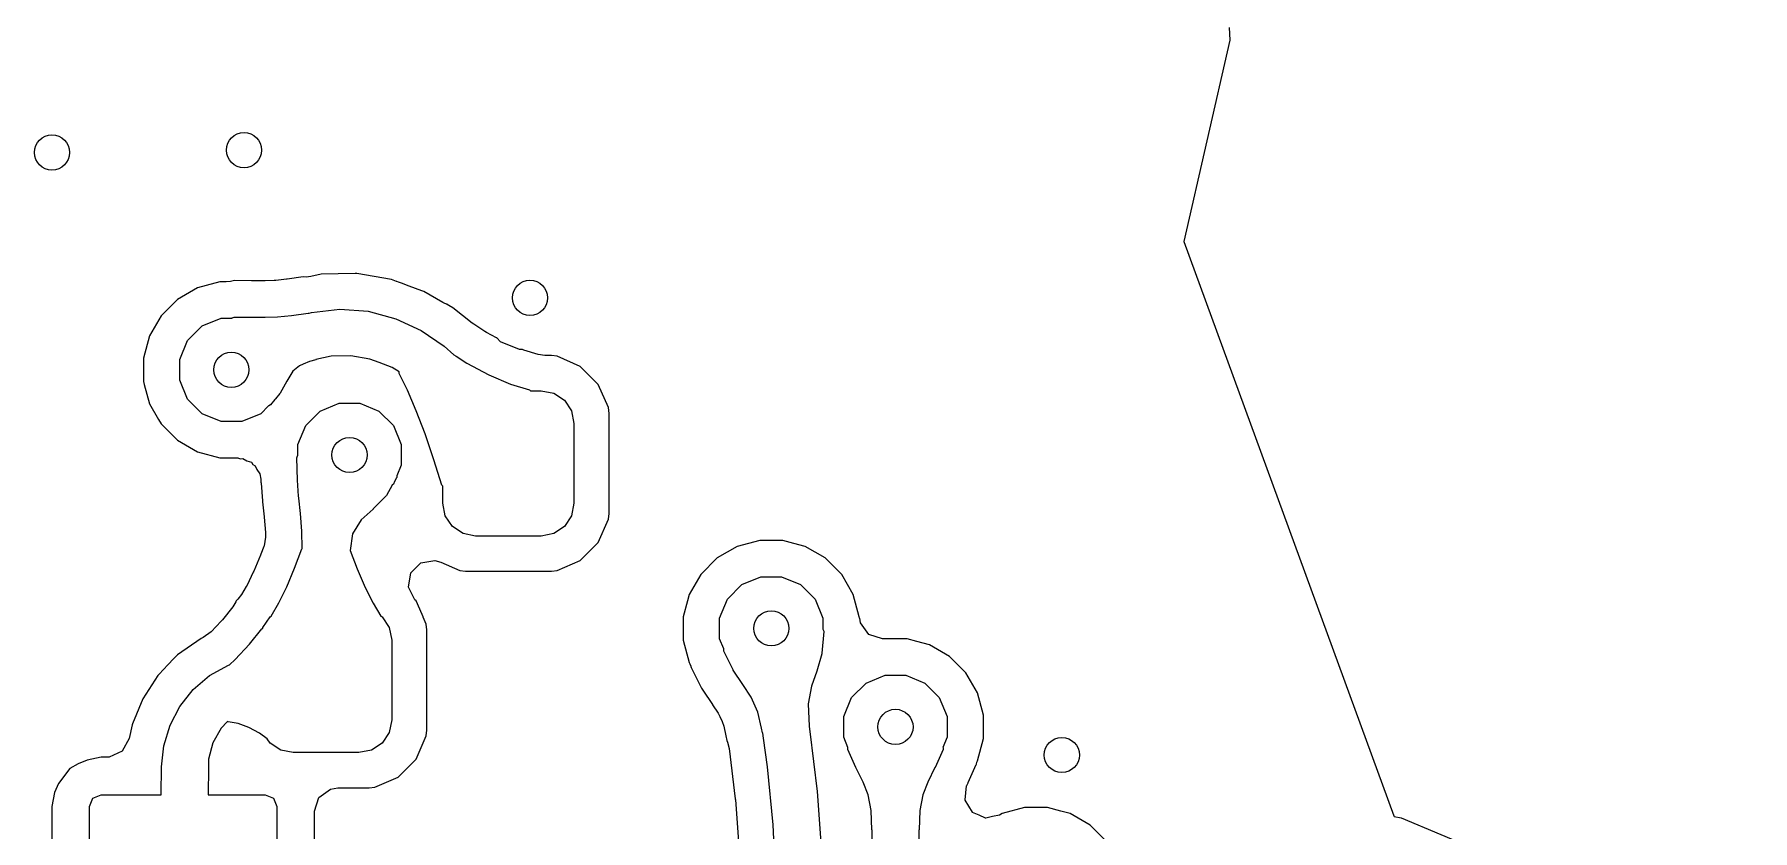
# Model space of a CAD drawing. Extents: x 121.6 to 197.9, y -113.4 to -69.2.
# Drawn here: x 141.62 to 148.95, y -87.01 to -83.62 of the extents above; entities that cross this region are included whole.
import ezdxf

# ---------------------------------------------------------------- set-up
doc = ezdxf.new("R2010")
doc.units = 0
doc.layers.add('BLACK', color=7, linetype='CONTINUOUS')

msp = doc.modelspace()

# ---------------------------------------------------------------- linework, layer by layer
at = {"layer": 'BLACK', "linetype": 'CONTINUOUS'}
for p, q in [((146.714504, -83.587067), (146.717213, -83.640939)), ((146.717213, -83.640939), (146.52, -84.499999)), ((146.52, -84.499999), (146.52, -84.500002)), ((146.52, -84.500002), (147.41634, -86.949999)), ((142.311057, -84.697091), (142.22544, -84.746523)), ((142.348114, -84.687161), (142.311057, -84.697091)), ((142.406565, -84.6715), (142.348114, -84.687161)), ((142.433732, -84.6715), (142.406565, -84.6715)), ((142.452531, -84.669698), (142.433732, -84.6715)), ((142.457126, -84.668809), (142.452531, -84.669698)), ((142.468674, -84.666575), (142.457126, -84.668809)), ((142.468676, -84.666575), (142.468674, -84.666575)), ((142.541113, -84.66703), (142.468676, -84.666575)), ((142.541219, -84.66703), (142.541113, -84.66703)), ((142.541219, -84.667031), (142.541219, -84.66703)), ((142.596131, -84.667317), (142.541219, -84.667031)), ((142.600104, -84.667258), (142.596131, -84.667317)), ((142.638769, -84.665907), (142.600104, -84.667258)), ((142.644976, -84.665494), (142.638769, -84.665907)), ((142.691191, -84.660961), (142.644976, -84.665494)), ((142.692014, -84.660862), (142.691191, -84.660961)), ((142.692059, -84.660872), (142.692014, -84.660862)), ((142.693735, -84.660692), (142.692059, -84.660872)), ((142.762006, -84.651049), (142.693735, -84.660692)), ((142.776354, -84.651853), (142.762006, -84.651049)), ((142.784376, -84.650995), (142.776354, -84.651853)), ((142.795056, -84.649258), (142.784376, -84.650995)), ((142.839651, -84.639475), (142.795056, -84.649258)), ((142.983621, -84.636157), (142.839651, -84.639475)), ((142.99075, -84.635993), (142.983621, -84.636157)), ((142.990752, -84.635993), (142.99075, -84.635993)), ((143.139712, -84.661541), (142.990752, -84.635993)), ((143.139717, -84.661543), (143.139712, -84.661541)), ((143.160947, -84.66957), (143.139717, -84.661543)), ((143.161326, -84.669677), (143.160947, -84.66957)), ((143.169107, -84.67263), (143.161326, -84.669677)), ((143.169108, -84.672631), (143.169107, -84.67263)), ((143.185912, -84.679009), (143.169108, -84.672631)), ((143.185927, -84.679012), (143.185912, -84.679009)), ((143.185934, -84.679018), (143.185927, -84.679012)), ((143.186029, -84.679054), (143.185934, -84.679018)), ((143.210404, -84.688271), (143.186029, -84.679054)), ((143.210394, -84.688295), (143.210404, -84.688271)), ((143.245874, -84.701751), (143.210394, -84.688295)), ((142.22544, -84.746523), (142.155523, -84.81644)), ((143.248649, -84.702803), (143.245874, -84.701751)), ((143.248655, -84.702805), (143.248649, -84.702803)), ((143.276818, -84.713478), (143.248655, -84.702805)), ((143.276822, -84.71348), (143.276818, -84.713478)), ((143.358496, -84.759308), (143.276822, -84.71348)), ((143.358497, -84.759309), (143.358496, -84.759308)), ((143.363809, -84.76229), (143.358497, -84.759309)), ((143.374321, -84.766593), (143.363809, -84.76229)), ((143.375243, -84.767236), (143.374321, -84.766593)), ((143.381259, -84.771649), (143.375243, -84.767236)), ((143.383315, -84.773235), (143.381259, -84.771649)), ((142.155523, -84.81644), (142.106091, -84.902057)), ((142.330997, -84.859919), (142.412105, -84.826323)), ((142.412105, -84.826323), (142.459051, -84.826323)), ((142.459051, -84.826323), (142.459411, -84.825464)), ((142.459411, -84.825464), (142.467698, -84.822073)), ((142.467698, -84.822073), (142.540384, -84.822529)), ((142.540384, -84.822529), (142.600423, -84.822843)), ((142.600423, -84.822843), (142.652191, -84.821034)), ((142.652191, -84.821034), (142.711762, -84.81519)), ((142.711762, -84.81519), (142.783756, -84.80502)), ((142.783756, -84.80502), (142.787513, -84.805988)), ((142.787513, -84.805988), (142.798061, -84.802582)), ((142.798061, -84.802582), (142.918665, -84.788101)), ((142.918665, -84.788101), (143.039809, -84.797009)), ((143.039809, -84.797009), (143.156998, -84.828977)), ((143.156998, -84.828977), (143.156986, -84.829008)), ((143.156986, -84.829008), (143.156988, -84.829009)), ((143.156988, -84.829009), (143.15699, -84.82901)), ((143.15699, -84.82901), (143.15699, -84.829011)), ((143.15699, -84.829011), (143.265094, -84.879518)), ((143.400699, -84.782989), (143.383315, -84.773235)), ((143.483684, -84.847375), (143.400699, -84.782989)), ((142.10609, -84.902062), (142.0805, -84.997565)), ((142.106091, -84.902057), (142.10609, -84.902062)), ((142.268919, -84.921997), (142.330997, -84.859919)), ((143.265094, -84.879518), (143.364535, -84.945465)), ((143.490106, -84.851957), (143.483684, -84.847375)), ((143.537295, -84.882848), (143.490106, -84.851957)), ((143.544589, -84.887186), (143.537295, -84.882848)), ((143.587517, -84.910282), (143.544589, -84.887186)), ((143.58899, -84.911074), (143.587517, -84.910282)), ((143.604997, -84.927081), (143.58899, -84.911074)), ((142.235323, -85.003105), (142.268919, -84.921997)), ((142.881624, -84.989059), (142.81654, -85.003337)), ((142.964928, -84.987139), (142.881624, -84.989059)), ((143.047056, -85.001225), (142.964928, -84.987139)), ((143.364535, -84.945465), (143.405486, -84.982417)), ((143.405486, -84.982417), (143.41499, -84.988639)), ((143.41499, -84.988639), (143.461283, -85.018944)), ((143.686105, -84.960677), (143.604997, -84.927081)), ((143.698335, -84.960677), (143.686105, -84.960677)), ((143.704365, -84.96286), (143.698335, -84.960677)), ((143.764553, -84.981201), (143.704365, -84.96286)), ((143.79341, -84.9855), (143.764553, -84.981201)), ((143.821373, -84.9855), (143.79341, -84.9855)), ((143.821377, -84.9855), (143.821373, -84.9855)), ((143.845659, -84.988317), (143.821377, -84.9855)), ((143.845661, -84.988317), (143.845659, -84.988317)), ((143.845662, -84.988318), (143.845661, -84.988317)), ((143.945016, -85.032187), (143.845662, -84.988318)), ((142.0805, -84.997565), (142.0805, -85.096435)), ((142.235323, -85.090895), (142.235323, -85.003105)), ((142.718583, -85.052942), (142.692184, -85.095471)), ((142.746591, -85.030097), (142.718583, -85.052942)), ((142.761976, -85.023433), (142.746591, -85.030097)), ((142.761981, -85.02343), (142.761976, -85.023433)), ((142.761982, -85.02343), (142.761981, -85.02343)), ((142.761983, -85.023431), (142.761982, -85.02343)), ((142.788716, -85.011887), (142.761983, -85.023431)), ((142.815612, -85.003988), (142.788716, -85.011887)), ((142.81654, -85.003337), (142.815612, -85.003988)), ((143.085907, -85.015916), (143.047056, -85.001225)), ((143.08601, -85.01599), (143.085907, -85.015916)), ((143.086009, -85.015991), (143.08601, -85.01599)), ((143.142094, -85.037336), (143.086009, -85.015991)), ((143.172203, -85.056248), (143.142094, -85.037336)), ((143.172559, -85.062116), (143.172203, -85.056248)), ((143.207372, -85.133589), (143.172559, -85.062116)), ((143.461283, -85.018944), (143.461295, -85.018951)), ((143.461295, -85.018951), (143.553875, -85.068759)), ((144.021813, -85.108984), (143.945016, -85.032187)), ((142.0805, -85.096435), (142.083863, -85.108984)), ((142.083863, -85.108984), (142.106091, -85.191942)), ((142.268919, -85.172003), (142.235323, -85.090895)), ((142.692184, -85.095471), (142.663385, -85.146199)), ((143.245029, -85.221702), (143.207372, -85.133589)), ((143.553875, -85.068759), (143.553887, -85.068765)), ((143.553887, -85.068765), (143.553889, -85.068766)), ((143.553889, -85.068766), (143.646488, -85.107783)), ((143.646488, -85.107783), (143.72771, -85.132533)), ((143.72771, -85.132533), (143.731924, -85.136)), ((143.731924, -85.136), (143.778, -85.136)), ((143.778, -85.136), (143.831576, -85.146657)), ((144.065682, -85.208338), (144.021813, -85.108984)), ((142.106091, -85.191942), (142.1447, -85.258813)), ((142.330997, -85.234081), (142.268919, -85.172003)), ((142.614914, -85.200169), (142.581003, -85.234081)), ((142.615378, -85.200307), (142.614914, -85.200169)), ((142.623247, -85.196033), (142.615378, -85.200307)), ((142.641077, -85.174006), (142.623247, -85.196033)), ((142.643081, -85.172003), (142.641077, -85.174006)), ((142.64348, -85.171037), (142.643081, -85.172003)), ((142.662304, -85.147785), (142.64348, -85.171037)), ((142.663385, -85.146199), (142.662304, -85.147785)), ((142.834997, -85.222919), (142.916105, -85.189323)), ((142.916105, -85.189323), (143.003895, -85.189323)), ((143.003895, -85.189323), (143.085003, -85.222919)), ((143.831576, -85.146657), (143.876995, -85.177005)), ((143.876995, -85.177005), (143.907343, -85.222424)), ((144.068499, -85.232628), (144.065682, -85.208338)), ((142.1447, -85.258813), (142.155525, -85.277562)), ((142.155525, -85.277562), (142.225438, -85.347475)), ((142.412105, -85.267677), (142.330997, -85.234081)), ((142.499895, -85.267677), (142.412105, -85.267677)), ((142.581003, -85.234081), (142.499895, -85.267677)), ((142.739323, -85.366105), (142.772919, -85.284997)), ((142.772919, -85.284997), (142.834997, -85.222919)), ((143.085003, -85.222919), (143.147081, -85.284997)), ((143.147081, -85.284997), (143.180677, -85.366105)), ((143.282685, -85.320615), (143.245029, -85.221702)), ((143.907343, -85.222424), (143.918, -85.276)), ((143.918, -85.276), (143.918, -85.616)), ((144.0685, -85.659373), (144.068499, -85.232628)), ((142.225438, -85.347475), (142.22544, -85.347476)), ((142.22544, -85.347476), (142.311058, -85.396908)), ((143.320342, -85.430328), (143.282685, -85.320615)), ((142.311058, -85.396908), (142.311056, -85.396908)), ((142.311056, -85.396908), (142.31106, -85.396909)), ((142.31106, -85.396909), (142.311062, -85.39691)), ((142.311062, -85.39691), (142.406565, -85.4225)), ((142.406565, -85.4225), (142.406567, -85.4225)), ((142.406567, -85.4225), (142.483015, -85.4225)), ((142.483015, -85.4225), (142.493893, -85.426034)), ((142.493893, -85.426034), (142.505288, -85.425038)), ((142.505288, -85.425038), (142.522312, -85.435268)), ((142.735276, -85.421917), (142.73851, -85.413568)), ((142.737485, -85.517267), (142.735276, -85.421917)), ((142.73851, -85.413568), (142.739323, -85.413208)), ((142.739323, -85.413208), (142.739323, -85.366105)), ((143.180677, -85.366105), (143.180677, -85.453895)), ((143.354333, -85.539108), (143.320342, -85.430328)), ((142.522312, -85.435268), (142.541206, -85.441407)), ((142.541206, -85.441407), (142.54793, -85.450662)), ((142.54793, -85.450662), (142.557733, -85.456553)), ((142.557733, -85.456553), (142.564033, -85.472825)), ((142.564033, -85.472825), (142.57717, -85.490907)), ((142.57717, -85.490907), (142.581639, -85.512875)), ((143.161874, -85.499287), (143.161846, -85.506264)), ((143.180677, -85.453895), (143.161874, -85.499287)), ((142.581639, -85.512875), (142.581914, -85.516029)), ((142.581914, -85.516029), (142.582027, -85.520869)), ((142.582027, -85.520869), (142.582193, -85.525299)), ((142.582193, -85.525299), (142.582223, -85.525879)), ((142.582223, -85.525879), (142.582488, -85.529961)), ((142.582488, -85.529961), (142.588404, -85.60567)), ((142.737515, -85.517847), (142.737485, -85.517267)), ((142.74281, -85.585609), (142.737515, -85.517847)), ((143.142671, -85.539412), (143.117153, -85.583267)), ((143.147081, -85.535003), (143.142671, -85.539412)), ((143.151634, -85.524008), (143.147081, -85.535003)), ((143.161168, -85.507626), (143.151634, -85.524008)), ((143.161846, -85.506264), (143.161168, -85.507626)), ((143.35452, -85.539653), (143.354333, -85.539108)), ((143.358, -85.5434), (143.35452, -85.539653)), ((143.358, -85.616), (143.358, -85.5434)), ((142.588404, -85.60567), (142.588558, -85.607509)), ((142.588558, -85.607509), (142.588588, -85.607842)), ((142.588588, -85.607842), (142.588868, -85.610661)), ((142.588868, -85.610661), (142.595694, -85.673589)), ((142.743431, -85.593556), (142.74281, -85.585609)), ((142.743461, -85.593889), (142.743431, -85.593556)), ((142.750581, -85.659515), (142.743461, -85.593889)), ((143.06069, -85.640882), (143.010252, -85.687301)), ((143.061087, -85.640499), (143.06069, -85.640882)), ((143.11536, -85.585609), (143.061087, -85.640499)), ((143.117153, -85.583267), (143.11536, -85.585609)), ((143.368657, -85.669576), (143.358, -85.616)), ((143.918, -85.616), (143.907343, -85.669576)), ((142.595694, -85.673589), (142.595787, -85.674648)), ((142.595787, -85.674648), (142.59578, -85.674674)), ((142.59578, -85.674674), (142.595855, -85.675464)), ((142.595855, -85.675464), (142.601049, -85.741108)), ((142.75661, -85.735722), (142.750581, -85.659515)), ((143.010252, -85.687301), (142.973401, -85.747139)), ((143.399005, -85.714995), (143.368657, -85.669576)), ((143.444424, -85.745343), (143.399005, -85.714995)), ((143.876995, -85.714995), (143.831576, -85.745343)), ((143.907343, -85.669576), (143.876995, -85.714995)), ((144.021813, -85.783016), (144.065682, -85.683662)), ((144.065682, -85.683662), (144.0685, -85.659373)), ((142.595434, -85.797316), (142.594228, -85.800545)), ((142.601665, -85.760235), (142.595434, -85.797316)), ((142.601049, -85.741108), (142.601327, -85.746484)), ((142.601327, -85.746484), (142.601665, -85.760235)), ((142.75661, -85.735742), (142.75661, -85.735722)), ((142.756611, -85.735749), (142.75661, -85.735742)), ((142.758403, -85.808772), (142.756611, -85.735749)), ((142.973399, -85.747143), (142.963069, -85.817105)), ((142.973401, -85.747139), (142.973399, -85.747143)), ((143.498, -85.756), (143.444424, -85.745343)), ((143.778, -85.756), (143.498, -85.756)), ((143.831576, -85.745343), (143.778, -85.756)), ((143.945016, -85.859813), (144.021813, -85.783016)), ((144.66334, -85.787154), (144.615057, -85.800091)), ((144.710565, -85.7745), (144.66334, -85.787154)), ((144.809435, -85.7745), (144.710565, -85.7745)), ((144.85666, -85.787154), (144.809435, -85.7745)), ((144.904943, -85.800091), (144.85666, -85.787154)), ((142.580182, -85.837868), (142.551387, -85.905718)), ((142.581788, -85.833841), (142.580182, -85.837868)), ((142.594228, -85.800545), (142.581788, -85.833841)), ((142.725501, -85.893493), (142.756317, -85.811011)), ((142.756317, -85.811011), (142.758403, -85.808772)), ((142.963069, -85.817105), (142.993208, -85.896375)), ((143.221082, -85.913511), (143.264347, -85.870246)), ((143.264347, -85.870246), (143.324779, -85.860675)), ((143.324779, -85.860675), (143.349276, -85.86789)), ((143.349276, -85.86789), (143.430338, -85.903682)), ((143.845662, -85.903682), (143.945016, -85.859813)), ((144.52944, -85.849523), (144.459523, -85.91944)), ((144.615057, -85.800091), (144.52944, -85.849523)), ((144.990559, -85.849523), (144.904941, -85.800091)), ((144.904941, -85.800091), (144.904943, -85.800091)), ((144.990562, -85.849525), (144.990559, -85.849523)), ((145.060475, -85.919438), (144.990562, -85.849525)), ((142.549113, -85.910688), (142.522503, -85.964863)), ((142.551387, -85.905718), (142.549113, -85.910688)), ((142.69179, -85.972926), (142.725501, -85.893493)), ((142.993208, -85.896375), (143.027237, -85.975079)), ((143.211511, -85.973943), (143.221082, -85.913511)), ((143.430338, -85.903682), (143.454627, -85.9065)), ((143.454627, -85.9065), (143.821372, -85.906499)), ((143.821372, -85.906499), (143.845662, -85.903682)), ((144.459523, -85.91944), (144.410091, -86.005057)), ((144.634997, -85.962919), (144.716105, -85.929323)), ((144.716105, -85.929323), (144.803895, -85.929323)), ((144.803895, -85.929323), (144.885003, -85.962919)), ((145.060476, -85.91944), (145.060475, -85.919438)), ((145.109908, -86.005057), (145.060476, -85.91944)), ((142.499185, -86.005363), (142.483667, -86.025502)), ((142.519173, -85.971074), (142.499185, -86.005363)), ((142.522503, -85.964863), (142.519173, -85.971074)), ((142.658079, -86.041558), (142.69179, -85.972926)), ((143.027237, -85.975079), (143.061272, -86.042993)), ((143.239286, -86.028457), (143.211511, -85.973943)), ((144.410091, -86.005057), (144.402609, -86.032981)), ((144.572919, -86.024997), (144.634997, -85.962919)), ((144.885003, -85.962919), (144.947081, -86.024997)), ((145.109908, -86.005059), (145.109908, -86.005057)), ((145.10991, -86.005062), (145.109908, -86.005059)), ((145.1355, -86.100565), (145.10991, -86.005062)), ((142.461381, -86.058385), (142.417654, -86.113116)), ((142.474596, -86.036586), (142.461381, -86.058385)), ((142.476185, -86.032986), (142.474596, -86.036586)), ((142.476189, -86.032981), (142.476185, -86.032986)), ((142.483667, -86.025502), (142.476189, -86.032981)), ((142.624972, -86.098354), (142.658079, -86.041558)), ((143.061272, -86.042993), (143.093755, -86.097504)), ((143.243813, -86.032984), (143.239286, -86.028457)), ((143.269591, -86.091365), (143.243813, -86.032984)), ((143.273828, -86.100426), (143.269591, -86.091365)), ((144.402609, -86.032981), (144.3845, -86.100565)), ((144.539323, -86.106105), (144.572919, -86.024997)), ((144.947081, -86.024997), (144.980677, -86.106105)), ((142.369489, -86.16522), (142.336023, -86.188738)), ((142.412734, -86.118815), (142.369489, -86.16522)), ((142.417654, -86.113116), (142.412734, -86.118815)), ((142.5331, -86.217742), (142.586062, -86.151452)), ((142.586062, -86.151452), (142.590099, -86.149225)), ((142.590099, -86.149225), (142.590657, -86.146424)), ((142.590657, -86.146424), (142.621005, -86.101005)), ((142.621005, -86.101005), (142.624972, -86.098354)), ((143.093755, -86.097504), (143.098995, -86.101005)), ((143.098995, -86.101005), (143.129343, -86.146424)), ((143.129343, -86.146424), (143.14, -86.2)), ((143.274125, -86.101634), (143.273828, -86.100426)), ((143.287682, -86.132338), (143.274125, -86.101634)), ((143.290499, -86.156628), (143.287682, -86.132338)), ((143.2905, -86.583373), (143.290499, -86.156628)), ((144.3845, -86.100565), (144.3845, -86.199435)), ((144.539323, -86.193895), (144.539323, -86.106105)), ((144.98388, -86.162674), (144.975662, -86.255678)), ((144.980677, -86.106105), (144.980677, -86.153756)), ((144.980677, -86.153756), (144.983925, -86.161695)), ((144.983925, -86.161695), (144.98388, -86.162674)), ((145.1355, -86.100566), (145.1355, -86.100565)), ((145.1355, -86.100567), (145.1355, -86.100566)), ((145.136347, -86.106999), (145.1355, -86.100567)), ((145.137301, -86.106873), (145.136347, -86.106999)), ((145.140345, -86.126093), (145.137301, -86.106873)), ((145.176309, -86.175593), (145.140345, -86.126093)), ((142.327195, -86.192517), (142.226217, -86.262573)), ((142.327199, -86.192515), (142.327195, -86.192517)), ((142.336023, -86.188738), (142.327199, -86.192515)), ((142.472606, -86.282657), (142.5331, -86.217742)), ((143.14, -86.2), (143.14, -86.54)), ((144.3845, -86.199435), (144.41009, -86.294938)), ((144.557508, -86.237797), (144.539323, -86.193895)), ((144.557045, -86.238326), (144.557508, -86.237797)), ((144.557634, -86.24726), (144.557045, -86.238326)), ((145.2345, -86.1945), (145.176309, -86.175593)), ((145.240565, -86.1945), (145.2345, -86.1945)), ((145.339435, -86.1945), (145.240565, -86.1945)), ((145.381103, -86.205665), (145.339435, -86.1945)), ((145.434943, -86.220091), (145.381103, -86.205665)), ((145.520559, -86.269523), (145.434941, -86.220091)), ((145.434941, -86.220091), (145.434943, -86.220091)), ((142.183757, -86.307036), (142.167082, -86.324546)), ((142.183774, -86.307052), (142.183757, -86.307036)), ((142.212086, -86.277383), (142.183774, -86.307052)), ((142.212091, -86.277378), (142.212086, -86.277383)), ((142.226206, -86.262582), (142.212091, -86.277378)), ((142.226217, -86.262573), (142.226206, -86.262582)), ((142.362503, -86.351215), (142.442916, -86.306714)), ((142.442916, -86.306714), (142.447218, -86.305367)), ((142.447218, -86.305367), (142.472606, -86.282657)), ((144.41009, -86.294938), (144.410092, -86.294943)), ((144.410092, -86.294943), (144.412574, -86.300933)), ((144.412574, -86.300933), (144.412102, -86.301128)), ((144.412102, -86.301128), (144.416429, -86.311567)), ((144.416429, -86.311567), (144.416486, -86.311546)), ((144.416486, -86.311546), (144.41714, -86.313283)), ((144.56179, -86.255678), (144.557634, -86.24726)), ((144.596935, -86.326865), (144.56179, -86.255678)), ((144.975263, -86.257842), (144.954305, -86.331701)), ((144.975662, -86.255678), (144.975263, -86.257842)), ((145.520562, -86.269525), (145.520559, -86.269523)), ((145.590475, -86.339438), (145.520562, -86.269525)), ((142.1425, -86.350364), (142.077435, -86.450772)), ((142.142504, -86.350359), (142.1425, -86.350364)), ((142.147575, -86.345033), (142.142504, -86.350359)), ((142.147814, -86.344737), (142.147575, -86.345033)), ((142.165995, -86.325688), (142.147814, -86.344737)), ((142.166071, -86.325608), (142.165995, -86.325688)), ((142.166198, -86.325473), (142.166071, -86.325608)), ((142.167082, -86.324546), (142.166198, -86.325473)), ((142.292663, -86.410955), (142.362503, -86.351215)), ((144.41714, -86.313283), (144.418006, -86.315371)), ((144.418006, -86.315371), (144.4182, -86.316094)), ((144.4182, -86.316094), (144.418203, -86.316102)), ((144.418203, -86.316102), (144.457503, -86.395705)), ((144.597666, -86.328139), (144.596935, -86.326865)), ((144.638239, -86.389472), (144.597666, -86.328139)), ((144.954078, -86.332411), (144.931349, -86.396624)), ((144.954305, -86.331701), (144.954078, -86.332411)), ((145.102919, -86.444997), (145.164997, -86.382919)), ((145.164997, -86.382919), (145.246105, -86.349323)), ((145.246105, -86.349323), (145.333895, -86.349323)), ((145.333895, -86.349323), (145.415003, -86.382919)), ((145.415003, -86.382919), (145.477081, -86.444997)), ((145.590476, -86.33944), (145.590475, -86.339438)), ((145.639908, -86.425057), (145.590476, -86.33944)), ((142.077435, -86.450772), (142.034036, -86.556985)), ((142.236214, -86.482375), (142.292634, -86.41094)), ((142.292634, -86.41094), (142.292656, -86.410961)), ((142.292656, -86.410961), (142.29266, -86.410958)), ((142.29266, -86.410958), (142.292663, -86.410954)), ((142.292663, -86.410954), (142.292663, -86.410955)), ((144.457503, -86.395705), (144.462059, -86.404252)), ((144.462059, -86.404252), (144.462793, -86.405532)), ((144.462793, -86.405532), (144.467968, -86.413922)), ((144.467968, -86.413922), (144.508462, -86.475136)), ((144.67392, -86.442665), (144.638239, -86.389472)), ((144.703167, -86.507832), (144.67392, -86.442665)), ((144.931343, -86.396645), (144.917399, -86.471366)), ((144.931349, -86.396624), (144.931343, -86.396645)), ((145.069323, -86.526105), (145.102919, -86.444997)), ((145.477081, -86.444997), (145.510677, -86.526105)), ((145.639908, -86.425059), (145.639908, -86.425057)), ((145.63991, -86.425062), (145.639908, -86.425059)), ((145.6655, -86.520565), (145.63991, -86.425062)), ((142.194062, -86.563056), (142.236214, -86.482375)), ((144.508462, -86.475136), (144.508548, -86.475265)), ((144.508548, -86.475265), (144.509101, -86.476096)), ((144.509101, -86.476096), (144.532781, -86.511398)), ((144.532781, -86.511398), (144.540879, -86.526001)), ((144.540879, -86.526001), (144.550638, -86.547745)), ((144.718016, -86.574872), (144.703167, -86.507832)), ((144.917399, -86.471366), (144.917399, -86.471371)), ((144.917399, -86.471371), (144.922243, -86.566436)), ((145.069323, -86.613895), (145.069323, -86.526105)), ((145.510677, -86.526105), (145.510677, -86.613895)), ((145.6655, -86.619435), (145.6655, -86.520565)), ((142.032177, -86.561534), (142.020221, -86.620253)), ((142.034036, -86.556985), (142.032177, -86.561534)), ((142.16765, -86.650169), (142.194062, -86.563056)), ((142.412425, -86.575056), (142.377088, -86.637844)), ((142.437237, -86.549106), (142.412425, -86.575056)), ((142.437337, -86.549046), (142.437237, -86.549106)), ((142.437338, -86.549046), (142.437337, -86.549046)), ((142.439532, -86.546738), (142.437338, -86.549046)), ((142.442091, -86.548027), (142.439532, -86.546738)), ((142.48439, -86.556298), (142.442091, -86.548027)), ((142.529889, -86.572939), (142.48439, -86.556298)), ((142.529903, -86.572945), (142.529889, -86.572939)), ((142.575402, -86.597328), (142.529903, -86.572945)), ((142.609029, -86.621072), (142.575402, -86.597328)), ((143.129343, -86.593576), (143.098995, -86.638995)), ((143.14, -86.54), (143.129343, -86.593576)), ((143.287682, -86.607662), (143.2905, -86.583373)), ((144.550638, -86.547745), (144.556973, -86.566867)), ((144.556973, -86.566867), (144.566009, -86.607659)), ((144.722496, -86.595099), (144.718016, -86.574872)), ((144.723546, -86.596725), (144.722496, -86.595099)), ((144.726654, -86.618219), (144.723546, -86.596725)), ((144.922243, -86.566436), (144.921534, -86.568426)), ((144.921534, -86.568426), (144.924596, -86.589601)), ((144.924596, -86.589601), (144.924596, -86.589602)), ((144.924596, -86.589602), (144.955351, -86.845419)), ((141.990084, -86.673501), (141.934404, -86.698865)), ((142.020221, -86.620253), (141.990084, -86.673501)), ((142.157921, -86.740459), (142.16765, -86.650169)), ((142.377088, -86.637844), (142.358342, -86.707412)), ((142.621005, -86.638995), (142.609029, -86.621072)), ((142.666424, -86.669343), (142.621005, -86.638995)), ((142.72, -86.68), (142.666424, -86.669343)), ((143.053576, -86.669343), (143, -86.68)), ((143.098995, -86.638995), (143.053576, -86.669343)), ((143.243813, -86.707016), (143.287682, -86.607662)), ((144.566009, -86.607659), (144.570675, -86.628727)), ((144.570675, -86.628727), (144.573378, -86.635197)), ((144.573378, -86.635197), (144.58032, -86.66154)), ((144.58032, -86.66154), (144.606171, -86.87656)), ((144.744414, -86.741021), (144.726654, -86.618219)), ((145.087374, -86.657474), (145.069323, -86.613895)), ((145.086783, -86.658102), (145.087374, -86.657474)), ((145.08705, -86.667052), (145.086783, -86.658102)), ((145.121182, -86.742944), (145.08705, -86.667052)), ((145.492948, -86.667054), (145.458841, -86.742888)), ((145.510677, -86.613895), (145.492665, -86.657378)), ((145.492665, -86.657378), (145.493106, -86.657822)), ((145.493069, -86.666777), (145.492948, -86.667054)), ((145.493106, -86.657822), (145.493069, -86.666777)), ((145.63991, -86.714938), (145.6655, -86.619435)), ((141.766447, -86.747742), (141.717445, -86.811601)), ((141.766448, -86.747741), (141.766447, -86.747742)), ((141.801599, -86.727446), (141.766448, -86.747741)), ((141.840491, -86.711337), (141.801599, -86.727446)), ((141.840496, -86.711335), (141.840491, -86.711337)), ((141.899997, -86.6995), (141.840496, -86.711335)), ((141.923212, -86.6995), (141.899997, -86.6995)), ((141.934404, -86.698865), (141.923212, -86.6995)), ((142.156241, -86.86), (142.157898, -86.740665)), ((142.157898, -86.740665), (142.157921, -86.740459)), ((142.357878, -86.743443), (142.356259, -86.86)), ((142.357878, -86.743434), (142.357877, -86.743436)), ((142.357877, -86.743436), (142.357878, -86.743443)), ((142.357879, -86.743434), (142.357878, -86.743434)), ((142.358342, -86.707412), (142.357879, -86.743434)), ((143, -86.68), (142.72, -86.68)), ((143.167016, -86.783813), (143.243813, -86.707016)), ((144.768131, -86.988045), (144.744414, -86.741021)), ((145.1213, -86.743195), (145.121182, -86.742944)), ((145.151471, -86.805282), (145.1213, -86.743195)), ((145.458694, -86.743203), (145.42853, -86.805275)), ((145.458841, -86.742888), (145.458694, -86.743203)), ((145.600658, -86.806671), (145.634765, -86.730837)), ((145.634765, -86.730837), (145.635446, -86.7293)), ((145.635446, -86.7293), (145.635567, -86.729023)), ((145.635567, -86.729023), (145.637285, -86.720876)), ((145.637285, -86.720876), (145.639713, -86.715278)), ((145.639713, -86.715278), (145.63991, -86.714938)), ((141.717443, -86.811605), (141.701338, -86.850486)), ((141.717445, -86.811601), (141.717443, -86.811605)), ((143.067662, -86.827682), (143.167016, -86.783813)), ((145.172944, -86.86042), (145.151471, -86.805282)), ((145.428528, -86.805279), (145.407054, -86.860421)), ((145.42853, -86.805275), (145.428528, -86.805279)), ((145.587712, -86.881292), (145.593723, -86.82132)), ((145.593723, -86.82132), (145.594569, -86.819367)), ((145.594569, -86.819367), (145.598554, -86.811169)), ((145.598554, -86.811169), (145.599605, -86.808962)), ((145.599605, -86.808962), (145.599752, -86.808647)), ((145.599752, -86.808647), (145.600658, -86.806671)), ((141.701335, -86.850496), (141.6895, -86.909997)), ((141.701338, -86.850486), (141.701335, -86.850496)), ((141.85, -86.91), (141.864645, -86.874645)), ((141.864645, -86.874645), (141.9, -86.86)), ((141.9, -86.86), (142.156241, -86.86)), ((142.356259, -86.86), (142.6, -86.86)), ((142.6, -86.86), (142.635355, -86.874645)), ((142.635355, -86.874645), (142.65, -86.91)), ((142.8105, -86.929499), (142.829407, -86.871308)), ((142.829407, -86.871308), (142.878907, -86.835344)), ((142.878907, -86.835344), (142.9095, -86.830499)), ((142.9095, -86.830499), (143.04337, -86.830499)), ((143.04337, -86.830499), (143.043372, -86.830499)), ((143.043372, -86.830499), (143.067662, -86.827682)), ((144.606171, -86.87656), (144.606624, -86.881276)), ((144.606624, -86.881276), (144.619436, -87.059438)), ((144.955351, -86.845419), (144.973832, -87.102414)), ((145.185753, -86.926113), (145.172944, -86.86042)), ((145.407054, -86.860421), (145.394245, -86.926119)), ((145.587972, -86.881743), (145.587712, -86.881292)), ((145.587916, -86.882229), (145.587972, -86.881743)), ((145.603223, -86.90816), (145.587916, -86.882229)), ((141.6895, -86.909997), (141.6895, -87.499573)), ((141.85, -87.71), (141.85, -86.91)), ((142.65, -86.91), (142.65, -87.56)), ((142.8105, -87.56), (142.8105, -86.929499)), ((145.185753, -86.926119), (145.185753, -86.926113)), ((145.189495, -87.008829), (145.185753, -86.926119)), ((145.394245, -86.926119), (145.390505, -87.008829)), ((145.618303, -86.934281), (145.603223, -86.90816)), ((145.618763, -86.934485), (145.618303, -86.934281)), ((145.619019, -86.934919), (145.618763, -86.934485)), ((145.64669, -86.94692), (145.619019, -86.934919)), ((145.674199, -86.959168), (145.64669, -86.94692)), ((145.67469, -86.959063), (145.674199, -86.959168)), ((145.675152, -86.959264), (145.67469, -86.959063)), ((145.704545, -86.952718), (145.675152, -86.959264)), ((145.734047, -86.946449), (145.704545, -86.952718)), ((145.745059, -86.940091), (145.734047, -86.946449)), ((145.745061, -86.94009), (145.745059, -86.940091)), ((145.745062, -86.94009), (145.745061, -86.94009)), ((145.840565, -86.9145), (145.745062, -86.94009)), ((145.939435, -86.9145), (145.840565, -86.9145)), ((145.995412, -86.929499), (145.939435, -86.9145)), ((146.034943, -86.940091), (145.995412, -86.929499)), ((146.069424, -86.96), (146.034941, -86.940091)), ((146.034941, -86.940091), (146.034943, -86.940091)), ((146.120559, -86.989523), (146.069424, -86.96)), ((147.41634, -86.949999), (147.416341, -86.95)), ((147.416341, -86.95), (147.418852, -86.951755)), ((147.418852, -86.951755), (147.448341, -86.957677)), ((147.448341, -86.957677), (148.948229, -87.585538)), ((144.780003, -87.23592), (144.768131, -86.988045)), ((145.19, -87.009974), (145.189495, -87.008829)), ((145.19, -87.160063), (145.19, -87.009974)), ((145.390505, -87.008829), (145.39, -87.009907)), ((145.39, -87.009907), (145.39, -87.15759)), ((146.120562, -86.989525), (146.120559, -86.989523)), ((146.190475, -87.059438), (146.120562, -86.989525))]:
    msp.add_line(p, q, dxfattribs=at)
at = {"layer": 'BLACK'}
for centre in [(142.51, -84.11), (141.69, -84.12), (143.73, -84.74), (142.456, -85.047), (142.96, -85.41), (144.76, -86.15), (145.29, -86.57), (146, -86.69)]:
    msp.add_circle(centre, 0.075, dxfattribs=at)

doc.saveas('drawing.dxf')
